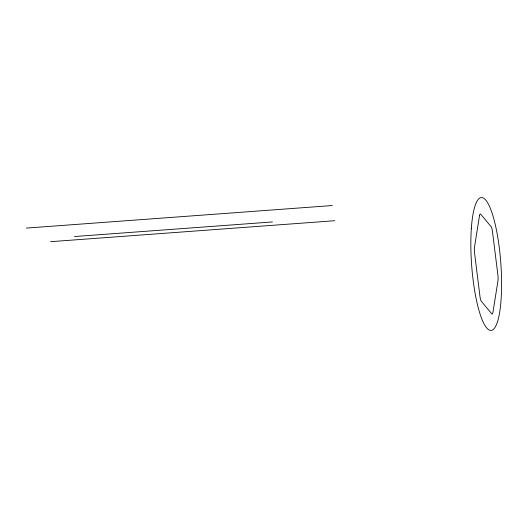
<?xml version="1.0" encoding="UTF-8"?>
<svg xmlns="http://www.w3.org/2000/svg" width="528" height="528" viewBox="0 0 528 528"><rect width="100%" height="100%" fill="white"/><g stroke="black" fill="none" stroke-linecap="round" stroke-linejoin="round"><path stroke-width="0.79" d="M26.4 228.089L332.376 205.531M74.521 236.531L272.422 221.938M50.609 241.679L334.792 220.724M479.516 215.635L474.507 247.038A6.052 1.327 85.8 0 0 474.54 252.833L480.025 296.848A6.052 1.327 85.8 0 0 481.252 301.198L491.74 313.81A6.052 1.327 85.8 0 0 492.934 312.365L497.944 280.962A6.052 1.327 85.8 0 0 497.911 275.167L492.426 231.152A6.052 1.327 85.8 0 0 491.198 226.802L480.704 214.19A6.052 1.327 85.8 0 0 479.516 215.635M471.332 228.677A66.601 14.619 85.8 0 0 490.34 330.383A66.601 14.619 85.8 0 0 497.006 232.94A66.601 14.619 85.8 0 0 471.332 228.677"/></g></svg>
